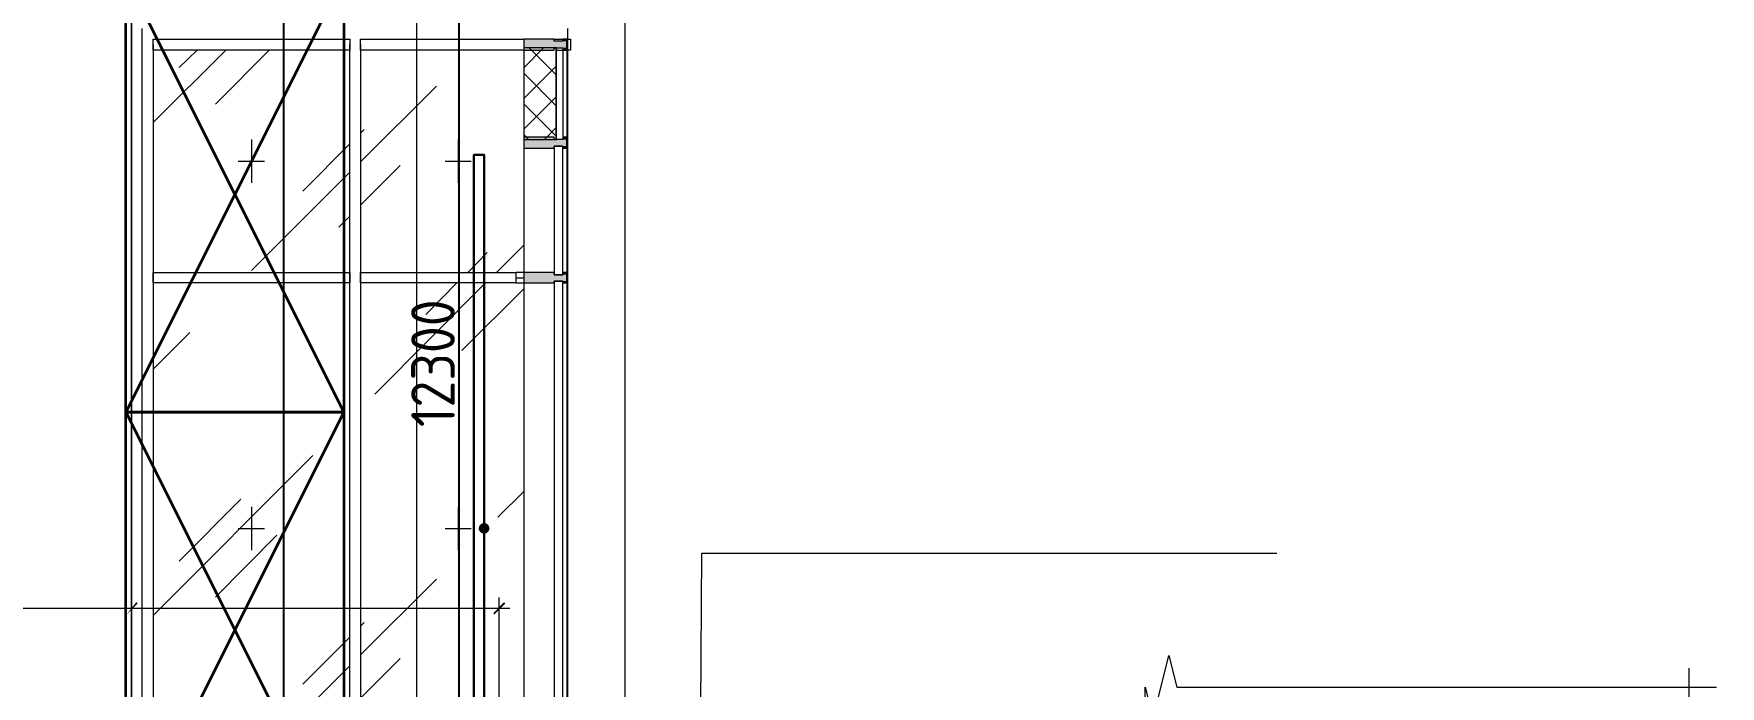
# Model space of a CAD drawing. Header units: millimetres. Extents: x -356862 to 418287, y 0 to 839748.
# Drawn here: x 329893 to 337630, y 797856 to 800851 of the extents above; entities that cross this region are included whole.
import ezdxf

# ---------------------------------------------------------------- set-up
doc = ezdxf.new("R2010")
doc.units = ezdxf.units.MM
doc.layers.add('PDF _Геометрия', color=7, linetype='Continuous', true_color=0xbababa)
doc.layers.add('PDF _Сплошная заливка', color=7, linetype='Continuous', true_color=0xf50000)
doc.styles.add('СПДС', font='isocpeur.ttf', dxfattribs={"width": 0.9})
doc.dimstyles.new('Размера А3', dxfattribs={"dimtxt": 200, "dimasz": 100, "dimexe": 70, "dimexo": 100, "dimgap": 20, "dimtad": 1, "dimdec": 0, "dimrnd": 10, "dimzin": 0, "dimdsep": 46, "dimtxsty": 'СПДС', "dimblk": 'ARROWHEAD_6', "dimcen": 1, "dimclrd": 256, "dimclre": 256, "dimclrt": 256, "dimazin": 0, "dimtfac": 1, "dimtdec": 0, "dimtmove": 2, "dimatfit": 3, "dimfxl": 1, "dimtolj": 1, "dimtzin": 0, "dimarcsym": 0})

# ---------------------------------------------------------------- blocks, each defined once
blk = doc.blocks.new('ARROWHEAD_6')
at = {"color": 0, "linetype": 'Continuous'}
for p, q in [((0, 0), (-1, 0)), ((-0.5, -0.5), (0.5, 0.5))]:
    blk.add_line(p, q, dxfattribs=at)
blk = doc.blocks.new('*D14015')
at = {"lineweight": -2, "transparency": 16777216}
for p, q in [((329939.7, 805488), (331914.4, 805488)), ((331844.4, 793288.6), (331844.4, 805388)), ((330189.5, 793188.6), (331914.4, 793188.6))]:
    blk.add_line(p, q, dxfattribs=at)
at = {"layer": 'Defpoints', "color": 0, "transparency": 16777216}
for p in [(329839.7, 805488), (331844.4, 805488), (330089.5, 793188.6)]:
    blk.add_point(p, dxfattribs=at)
at = {"lineweight": -2, "transparency": 16777216, "xscale": 100, "yscale": 100, "zscale": 100}
for p, rotation in [((331844.4, 805488), 90), ((331844.4, 793188.6), 270)]:
    blk.add_blockref('ARROWHEAD_6', p, dxfattribs=dict(at, rotation=rotation))
at = {"transparency": 16777216, "insert": (331724.4, 799338.3), "char_height": 200, "attachment_point": 5, "rotation": 90, "style": 'СПДС'}
blk.add_mtext('\\A1;12300', dxfattribs=at)

msp = doc.modelspace()

# ---------------------------------------------------------------- linework, layer by layer
msp.add_lwpolyline([(331038.1008, 805487.9861), (331038.1008, 793203.4094)])
at = {"color": 1, "lineweight": 35}
for points in [[(330315.5026, 799113.3119), (330315.5026, 801113.3119), (331315.5026, 801113.3119), (331315.5026, 799113.3119), (330315.5026, 799113.3119)], [(330315.5026, 801113.3119), (331315.5026, 799113.3119)], [(331315.5026, 801113.3119), (330315.5026, 799113.3119)], [(330315.5026, 797113.3119), (330315.5026, 799113.3119), (331315.5026, 799113.3119), (331315.5026, 797113.3119), (330315.5026, 797113.3119)], [(330315.5026, 799113.3119), (331315.5026, 797113.3119)], [(331315.5026, 799113.3119), (330315.5026, 797113.3119)]]:
    msp.add_lwpolyline(points, dxfattribs=at)
at = {"layer": 'PDF _Геометрия', "color": 7, "lineweight": 5}
for points in [[(332604.3695, 806023.5707), (332604.3695, 805936.7764), (332604.3695, 801965.4054), (332460.4179, 801929.4175), (332748.3211, 801857.4417), (332604.3695, 801821.4538), (332604.3695, 797852.1998), (332604.3695, 797765.4054)], [(332341.8695, 800875.1836), (332341.8695, 797405.5264)], [(332140.7606, 800786.2724), (332140.7606, 800365.0022)], [(332142.8776, 800365.0022), (332291.063, 800365.0022), (332291.063, 800786.2724), (332142.8776, 800786.2724)], [(332288.9461, 800365.0022), (332288.9461, 800786.2724)], [(334992.2727, 797405.5264), (334992.2727, 797852.1998), (335028.2606, 797708.2482), (335100.2364, 797996.1514), (335136.2243, 797852.1998), (337526.2445, 797852.1998), (337613.0388, 797852.1998)], [(337486.0227, 797938.9941), (337486.0227, 797852.1998), (337486.0227, 795415.607), (337339.9542, 795379.6191), (337629.9743, 795307.6433), (337486.0227, 795271.6554), (337486.0227, 792835.0627), (337486.0227, 792748.2683)]]:
    msp.add_lwpolyline(points, dxfattribs=at)
at = {"layer": 'PDF _Геометрия', "color": 252, "lineweight": 18, "true_color": 0x989898}
msp.add_lwpolyline([(331649.6316, 797159.9619), (331649.6316, 805487.9861)], dxfattribs=at)
at = {"layer": 'PDF _Геометрия', "color": 7, "lineweight": 18}
msp.add_lwpolyline([(329839.6518, 793203.4094), (330341.3655, 793203.4094), (330341.3655, 804526.8974), (329839.6518, 804526.8974)], close=True, dxfattribs=at)
at = {"layer": 'PDF _Геометрия', "color": 7, "lineweight": 9}
msp.add_lwpolyline([(330341.3655, 804526.8974), (330341.3655, 793203.4094)], dxfattribs=at)
at = {"layer": 'PDF _Геометрия', "color": 252, "lineweight": 5, "true_color": 0x989898}
for points in [[(330440.8614, 800801.0909), (330440.8614, 799729.9215), (330440.8614, 797405.5264), (330440.8614, 797454.2159), (331342.6759, 797454.2159), (331342.6759, 797405.5264), (330440.8614, 797405.5264), (330390.055, 797405.5264), (330390.055, 799729.9215), (330390.055, 800801.0909), (330390.055, 800875.1836)], [(332140.7606, 800775.6877), (331391.3655, 800775.6877), (331391.3655, 800826.4941), (332140.7606, 800826.4941)], [(332280.4784, 800826.4941), (332320.7001, 800826.4941)], [(332337.6356, 800826.4941), (332354.5711, 800826.4941), (332354.5711, 800775.6877), (332337.6356, 800775.6877), (332337.6356, 800375.5869)], [(331391.3655, 800801.0909), (331391.3655, 799729.9215), (331391.3655, 797405.5264), (331342.6759, 797405.5264), (331342.6759, 799729.9215), (331342.6759, 800801.0909)], [(332291.063, 800775.6877), (332320.7001, 800775.6877), (332320.7001, 800375.5869)], [(332140.7606, 800324.7804), (332140.7606, 799755.3248), (332104.7727, 799755.3248)], [(332337.6356, 800324.7804), (332337.6356, 799755.3248)], [(332104.7727, 799706.6353), (331391.3655, 799706.6353), (331391.3655, 799755.3248), (332104.7727, 799755.3248), (332104.7727, 799729.9215), (332104.7727, 799706.6353), (332140.7606, 799706.6353), (332140.7606, 797454.2159), (332104.7727, 797454.2159)], [(332104.7727, 799729.9215), (332140.7606, 799729.9215)], [(332337.6356, 799706.6353), (332337.6356, 797454.2159)]]:
    msp.add_lwpolyline(points, dxfattribs=at)
for points in [[(331342.6759, 800826.4941), (331342.6759, 800775.6877), (330440.8614, 800775.6877), (330440.8614, 800826.4941)], [(331342.6759, 799755.3248), (331342.6759, 799706.6353), (330440.8614, 799706.6353), (330440.8614, 799755.3248)]]:
    msp.add_lwpolyline(points, close=True, dxfattribs=at)
at = {"layer": 'PDF _Геометрия', "color": 7, "lineweight": 20}
for points in [[(332320.7001, 800815.9094), (332280.4784, 800815.9094), (332280.4784, 800826.4941), (332140.7606, 800826.4941), (332140.7606, 800775.6877), (332280.4784, 800775.6877), (332280.4784, 800786.2724), (332320.7001, 800786.2724), (332320.7001, 800775.6877), (332337.6356, 800775.6877), (332337.6356, 800826.4941), (332320.7001, 800826.4941)], [(332320.7001, 800365.0022), (332280.4784, 800365.0022), (332280.4784, 800375.5869), (332140.7606, 800375.5869), (332140.7606, 800324.7804), (332280.4784, 800324.7804), (332280.4784, 800335.3651), (332320.7001, 800335.3651), (332320.7001, 800324.7804), (332337.6356, 800324.7804), (332337.6356, 800375.5869), (332320.7001, 800375.5869)], [(332320.7001, 799744.7401), (332280.4784, 799744.7401), (332280.4784, 799755.3248), (332140.7606, 799755.3248), (332140.7606, 799706.6353), (332280.4784, 799706.6353), (332280.4784, 799715.103), (332320.7001, 799715.103), (332320.7001, 799706.6353), (332337.6356, 799706.6353), (332337.6356, 799755.3248), (332320.7001, 799755.3248)]]:
    msp.add_lwpolyline(points, close=True, dxfattribs=at)
at = {"layer": 'PDF _Геометрия', "color": 7, "lineweight": 5}
for points in [[(332337.6356, 800775.6877), (332337.6356, 800826.4941), (332320.7001, 800826.4941), (332320.7001, 800815.9094), (332280.4784, 800815.9094), (332280.4784, 800826.4941), (332140.7606, 800826.4941), (332140.7606, 800775.6877), (332280.4784, 800775.6877), (332280.4784, 800786.2724), (332320.7001, 800786.2724), (332320.7001, 800775.6877)], [(332280.4784, 800335.3651), (332280.4784, 799744.7401), (332320.7001, 799744.7401), (332320.7001, 800335.3651)], [(332280.4784, 799715.103), (332280.4784, 797445.7482), (332320.7001, 797445.7482), (332320.7001, 799715.103)]]:
    msp.add_lwpolyline(points, close=True, dxfattribs=at)
at = {"layer": 'PDF _Геометрия', "color": 254, "lineweight": 5, "true_color": 0xdcdcdc}
for points in [[(330440.8614, 800443.3288), (330773.2203, 800775.6877)], [(330559.4098, 800695.2441), (330641.9703, 800775.6877)], [(330726.6477, 800528.0062), (330972.2122, 800775.6877)], [(331391.3655, 800263.3893), (331740.6598, 800610.5667)], [(330891.7687, 800365.0022), (330891.7687, 800166.0103)], [(331391.3655, 800394.6393), (331408.3009, 800411.5748)], [(331840.1558, 800365.0022), (331840.1558, 800166.0103)], [(331126.7485, 800127.9054), (331342.6759, 800345.9498)], [(330830.3776, 800265.5062), (330951.0429, 800265.5062)], [(330891.7687, 799763.7925), (331342.6759, 800214.6998)], [(331391.3655, 800064.3974), (331573.4219, 800246.4538)], [(331780.8816, 800265.5062), (331899.43, 800265.5062)], [(331291.8695, 799962.7844), (331342.6759, 800013.5909)], [(331884.6114, 799755.3248), (331973.5227, 799846.353)], [(332015.8614, 799755.3248), (332140.7606, 799880.224)], [(331456.9905, 799196.4538), (331965.055, 799706.6353)], [(331691.9703, 799562.6836), (331833.805, 799706.6353)], [(331857.0913, 799397.5627), (332140.7606, 799679.1151)], [(330440.8614, 799310.7683), (330608.0993, 799480.1232)], [(330440.8614, 799111.7764), (330442.9784, 799113.8933)], [(330440.8614, 798180.3248), (331173.3211, 798914.9014)], [(332022.2122, 798631.232), (332140.7606, 798749.7804)], [(330559.4098, 798430.1232), (330843.0792, 798713.7925)], [(330891.7687, 798679.9215), (330891.7687, 798480.9296)], [(331840.1558, 798679.9215), (331840.1558, 798480.9296)], [(330830.3776, 798580.4256), (330951.0429, 798580.4256)], [(331780.8816, 798580.4256), (331899.43, 798580.4256)], [(330726.6477, 798265.0022), (331008.2001, 798548.6715)], [(331391.3655, 798000.3853), (331740.6598, 798347.5627)], [(331391.3655, 798131.6353), (331408.3009, 798148.5707)], [(331126.7485, 797864.9014), (331342.6759, 798080.8288)], [(331391.3655, 797801.3933), (331573.4219, 797983.4498)], [(330891.7687, 797498.6715), (331342.6759, 797949.5788)]]:
    msp.add_lwpolyline(points, dxfattribs=at)
at = {"layer": 'PDF _Геометрия', "color": 7, "lineweight": 30}
for points in [[(332142.8776, 800786.2724), (332140.7606, 800786.2724)], [(332140.7606, 800365.0022), (332142.8776, 800365.0022)]]:
    msp.add_lwpolyline(points, dxfattribs=at)
at = {"layer": 'PDF _Геометрия', "lineweight": 5}
for points in [[(332142.8776, 800695.2441), (332231.7888, 800786.2724)], [(332288.9461, 800661.3732), (332166.1638, 800786.2724)], [(332142.8776, 800555.5264), (332288.9461, 800701.5949)], [(332288.9461, 800519.5385), (332142.8776, 800667.724)], [(332142.8776, 800413.6917), (332288.9461, 800561.8772)], [(332288.9461, 800379.8207), (332142.8776, 800528.0062)], [(332161.93, 800365.0022), (332142.8776, 800386.1715)], [(332236.0227, 800365.0022), (332288.9461, 800420.0425)]]:
    msp.add_lwpolyline(points, dxfattribs=at)
at = {"layer": 'PDF _Геометрия', "color": 252, "lineweight": 30, "true_color": 0x989898}
msp.add_lwpolyline([(331958.7042, 797754.8207), (331912.1316, 797754.8207), (331912.1316, 800295.1433), (331958.7042, 800295.1433)], close=True, dxfattribs=at)
at = {"layer": 'PDF _Геометрия', "color": 251, "lineweight": 20, "true_color": 0x545454}
msp.add_lwpolyline([(332947.313, 796781.0304), (332947.313, 796806.4336), (332957.8977, 798466.1111), (333051.0429, 798466.1111), (335595.5993, 798466.1111)], dxfattribs=at)
at = {"layer": 'PDF _Геометрия', "color": 7, "lineweight": 18}
for points in [[(329790.9622, 798214.1957), (330390.055, 798214.1957)], [(330290.559, 798214.1957), (332077.2526, 798214.1957)], [(332028.563, 797424.5788), (332028.563, 798262.8853)]]:
    msp.add_lwpolyline(points, dxfattribs=at)
at = {"layer": 'PDF _Сплошная заливка', "color": 252, "true_color": 0x989898, "transparency": 33554559}
for points in [[(332280.4784, 800826.4941), (332140.7606, 800826.4941), (332280.4784, 800815.9094)], [(332140.7606, 800826.4941), (332280.4784, 800815.9094), (332140.7606, 800815.9094)], [(332337.6356, 800826.4941), (332320.7001, 800826.4941), (332337.6356, 800815.9094)], [(332320.7001, 800826.4941), (332337.6356, 800815.9094), (332320.7001, 800815.9094)], [(332337.6356, 800815.9094), (332140.7606, 800815.9094), (332337.6356, 800786.2724)], [(332140.7606, 800815.9094), (332337.6356, 800786.2724), (332140.7606, 800786.2724)], [(332280.4784, 800786.2724), (332140.7606, 800786.2724), (332280.4784, 800775.6877)], [(332140.7606, 800786.2724), (332280.4784, 800775.6877), (332140.7606, 800775.6877)], [(332337.6356, 800786.2724), (332320.7001, 800786.2724), (332337.6356, 800775.6877)], [(332320.7001, 800786.2724), (332337.6356, 800775.6877), (332320.7001, 800775.6877)], [(332280.4784, 800375.5869), (332140.7606, 800375.5869), (332280.4784, 800365.0022)], [(332140.7606, 800375.5869), (332280.4784, 800365.0022), (332140.7606, 800365.0022)], [(332337.6356, 800365.0022), (332140.7606, 800365.0022), (332337.6356, 800335.3651)], [(332140.7606, 800365.0022), (332337.6356, 800335.3651), (332140.7606, 800335.3651)], [(332337.6356, 800375.5869), (332320.7001, 800375.5869), (332337.6356, 800365.0022)], [(332320.7001, 800375.5869), (332337.6356, 800365.0022), (332320.7001, 800365.0022)], [(332280.4784, 800335.3651), (332140.7606, 800335.3651), (332280.4784, 800324.7804)], [(332140.7606, 800335.3651), (332280.4784, 800324.7804), (332140.7606, 800324.7804)], [(332337.6356, 800335.3651), (332320.7001, 800335.3651), (332337.6356, 800324.7804)], [(332320.7001, 800335.3651), (332337.6356, 800324.7804), (332320.7001, 800324.7804)], [(332280.4784, 799755.3248), (332140.7606, 799755.3248), (332280.4784, 799744.7401)], [(332140.7606, 799755.3248), (332280.4784, 799744.7401), (332140.7606, 799744.7401)], [(332337.6356, 799744.7401), (332140.7606, 799744.7401), (332337.6356, 799715.103)], [(332140.7606, 799744.7401), (332337.6356, 799715.103), (332140.7606, 799715.103)], [(332337.6356, 799755.3248), (332320.7001, 799755.3248), (332337.6356, 799744.7401)], [(332320.7001, 799755.3248), (332337.6356, 799744.7401), (332320.7001, 799744.7401)], [(332280.4784, 799715.103), (332140.7606, 799715.103), (332280.4784, 799706.6353)], [(332140.7606, 799715.103), (332280.4784, 799706.6353), (332140.7606, 799706.6353)], [(332337.6356, 799715.103), (332320.7001, 799715.103), (332337.6356, 799706.6353)], [(332320.7001, 799715.103), (332337.6356, 799706.6353), (332320.7001, 799706.6353)]]:
    msp.add_solid(points, dxfattribs=at)
at = {"layer": 'PDF _Сплошная заливка', "color": 251, "true_color": 0x545454, "transparency": 33554559}
for points in [[(331937.5348, 798593.1272), (331933.3009, 798580.4256), (331958.7042, 798580.4256)], [(331933.3009, 798580.4256), (331958.7042, 798580.4256), (331937.5348, 798567.724)], [(331958.7042, 798580.4256), (331946.0026, 798601.5949), (331937.5348, 798593.1272)], [(331958.7042, 798580.4256), (331937.5348, 798567.724), (331946.0026, 798559.2562)], [(331958.7042, 798605.8288), (331958.7042, 798580.4256), (331946.0026, 798601.5949)], [(331946.0026, 798559.2562), (331958.7042, 798555.0224), (331958.7042, 798580.4256)], [(331971.4058, 798601.5949), (331958.7042, 798605.8288), (331958.7042, 798580.4256)], [(331958.7042, 798580.4256), (331979.8735, 798593.1272), (331971.4058, 798601.5949)], [(331984.1074, 798580.4256), (331958.7042, 798580.4256), (331979.8735, 798593.1272)], [(331958.7042, 798555.0224), (331958.7042, 798580.4256), (331971.4058, 798559.2562)], [(331958.7042, 798580.4256), (331971.4058, 798559.2562), (331979.8735, 798567.724)], [(331979.8735, 798567.724), (331984.1074, 798580.4256), (331958.7042, 798580.4256)]]:
    msp.add_solid(points, dxfattribs=at)
at = {"layer": 'PDF _Сплошная заливка', "color": 7, "transparency": 33554559}
for points in [[(330318.0792, 798184.5586), (330362.5348, 798241.7159), (330368.8856, 798235.3651)], [(330368.8856, 798235.3651), (330362.5348, 798241.7159), (330318.0792, 798184.5586)], [(332001.0429, 798190.9094), (332005.2768, 798184.5586), (332049.7324, 798241.7159)], [(332005.2768, 798184.5586), (332049.7324, 798241.7159), (332056.0832, 798235.3651)]]:
    msp.add_solid(points, dxfattribs=at)

# ---------------------------------------------------------------- dimensions: what is measured, and where the dimension line sits
dim = msp.add_linear_dim(base=(331844.3897, 805487.9861), p1=(330089.4501, 793188.5909), p2=(329839.6518, 805487.9861), angle=90, dimstyle='Размера А3')
dim.commit()
dim.dimension.update_dxf_attribs({"geometry": '*D14015', "text_midpoint": (331724.3897, 799338.2885)})

doc.saveas('drawing.dxf')
